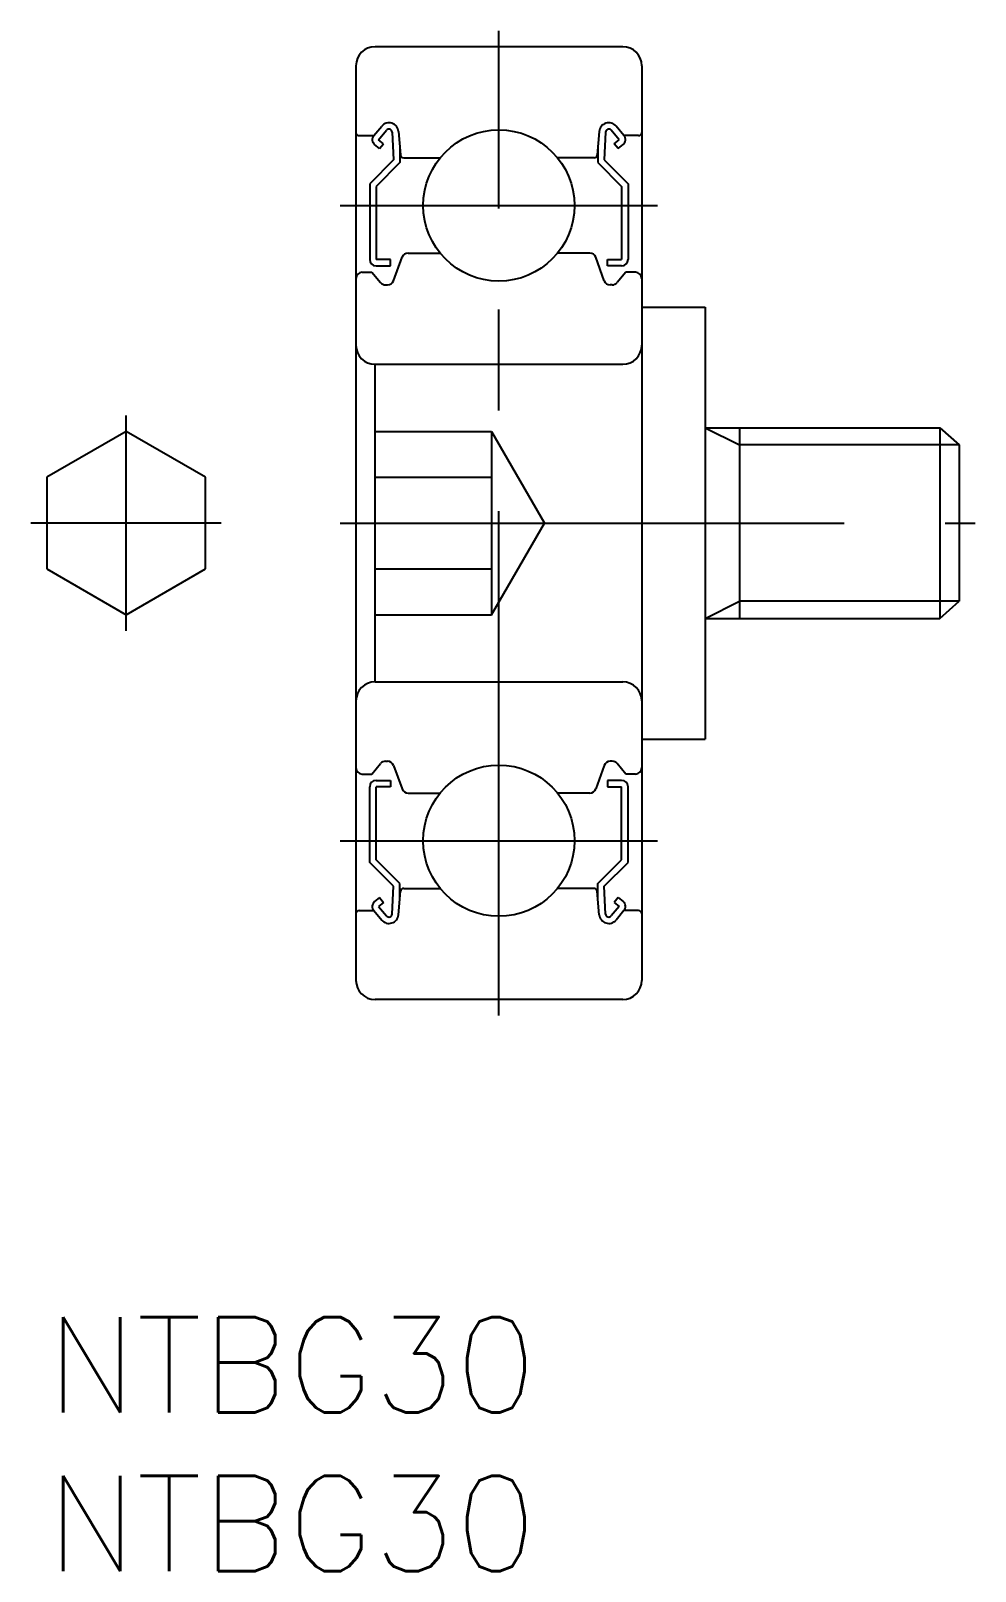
# Model space of a CAD drawing. Extents: x -0.5 to 29.2, y -8 to 40.5.
import ezdxf

# ---------------------------------------------------------------- set-up
doc = ezdxf.new("R2010")
doc.units = 0
doc.header["$LTSCALE"] = 0.5
doc.linetypes.add('CENTER', pattern=[50.8, 31.75, -6.35, 6.35, -6.35])
doc.linetypes.add('DASHED', pattern=[19.05, 12.7, -6.35])
for name, color, linetype in [('MSM_CENTER', 1, 'CENTER'), ('MSM_CONTINUOUS', 7, 'CONTINUOUS'), ('MSM_DASHED', 4, 'DASHED'), ('MSM_NARROW', 5, 'CONTINUOUS'), ('MSM_PART_NUMBER', 7, 'CONTINUOUS')]:
    doc.layers.add(name, color=color, linetype=linetype)
doc.styles.get("Standard").update_dxf_attribs({"font": 'txt.shx', "height": 3, "bigfont": 'bigfont.shx'})

# ---------------------------------------------------------------- blocks, each defined once
blk = doc.blocks.new('*U2')
at = {"layer": 'MSM_PART_NUMBER'}
blk.add_text('NTBG30', height=3, dxfattribs=at).set_placement((0, -3))
blk = doc.blocks.new('*U3')
at = {"layer": 'MSM_PART_NUMBER'}
blk.add_text('NTBG30', height=3, dxfattribs=at).set_placement((0, -8))

msp = doc.modelspace()

# ---------------------------------------------------------------- linework, layer by layer
at = {"layer": 'MSM_CENTER'}
for p, q in [((14.24, 9.5), (14.24, 40.5)), ((9.24, 35), (19.24, 35)), ((2.5, 21.613), (2.5, 28.387)), ((5.5, 25), (-0.5, 25)), ((9.24, 25), (29.24, 25)), ((9.24, 15), (19.24, 15))]:
    msp.add_line(p, q, dxfattribs=at)
at = {"layer": 'MSM_CONTINUOUS'}
for p, q in [((18.14, 40), (10.34, 40)), ((9.74, 39.4), (9.74, 10.6)), ((18.74, 39.4), (18.74, 10.6)), ((10.3, 37.2), (10.55, 37.497)), ((10.453, 37.071), (10.704, 37.369)), ((18.027, 37.071), (17.777, 37.369)), ((18.18, 37.2), (17.931, 37.497)), ((9.84, 37.2), (10.3, 37.2)), ((10.478, 36.79), (10.325, 36.918)), ((10.606, 36.943), (10.453, 37.071)), ((10.478, 36.79), (10.606, 36.943)), ((10.88, 37.31), (10.923, 36.433)), ((11.079, 37.331), (11.143, 36.591)), ((17.402, 37.331), (17.337, 36.591)), ((17.601, 37.31), (17.557, 36.433)), ((17.874, 36.943), (18.027, 37.071)), ((18.002, 36.79), (17.874, 36.943)), ((18.002, 36.79), (18.156, 36.918)), ((18.64, 37.2), (18.18, 37.2)), ((10.923, 36.433), (10.173, 35.683)), ((11.123, 36.82), (11.123, 36.35)), ((11.243, 36.5), (12.391, 36.5)), ((17.238, 36.5), (16.09, 36.5)), ((17.357, 36.82), (17.357, 36.35)), ((17.557, 36.433), (18.307, 35.683)), ((11.123, 36.35), (10.373, 35.6)), ((17.357, 36.35), (18.107, 35.6)), ((10.173, 35.683), (10.173, 33.3)), ((10.373, 35.6), (10.373, 33.3)), ((18.107, 35.6), (18.107, 33.3)), ((18.307, 35.683), (18.307, 33.3)), ((11.379, 33.5), (12.391, 33.5)), ((17.102, 33.5), (16.09, 33.5)), ((10.823, 33.3), (10.373, 33.3)), ((10.373, 33.1), (10.823, 33.1)), ((10.823, 33.1), (10.823, 33.3)), ((10.922, 32.632), (11.191, 33.368)), ((17.559, 32.632), (17.29, 33.368)), ((17.657, 33.3), (18.107, 33.3)), ((17.657, 33.1), (17.657, 33.3)), ((18.107, 33.1), (17.657, 33.1)), ((9.94, 32.9), (10.24, 32.9)), ((10.24, 32.9), (10.516, 32.571)), ((10.669, 32.5), (10.734, 32.5)), ((17.812, 32.5), (17.746, 32.5)), ((18.24, 32.9), (17.965, 32.571)), ((18.54, 32.9), (18.24, 32.9)), ((9.74, 32.2), (9.74, 32.2)), ((18.74, 31.8), (20.74, 31.8)), ((20.74, 31.8), (20.74, 18.2)), ((10.34, 20), (10.34, 30)), ((10.34, 30), (18.14, 30)), ((2.5, 27.887), (0, 26.443)), ((5, 26.443), (2.5, 27.887)), ((20.74, 28), (28.127, 28)), ((21.823, 28), (21.823, 22)), ((28.127, 28), (28.74, 27.459)), ((28.127, 28), (28.127, 22)), ((28.74, 27.459), (28.74, 22.542)), ((0, 26.443), (0, 23.557)), ((5, 23.557), (5, 26.443)), ((0, 23.557), (2.5, 22.113)), ((2.5, 22.113), (5, 23.557)), ((28.127, 22), (28.74, 22.542)), ((20.74, 22), (28.127, 22)), ((10.34, 20), (18.14, 20)), ((18.74, 18.2), (20.74, 18.2)), ((10.669, 17.5), (10.734, 17.5)), ((17.812, 17.5), (17.746, 17.5)), ((9.94, 17.1), (10.24, 17.1)), ((10.24, 17.1), (10.516, 17.429)), ((10.922, 17.368), (11.191, 16.632)), ((17.559, 17.368), (17.29, 16.632)), ((18.24, 17.1), (17.965, 17.429)), ((18.54, 17.1), (18.24, 17.1)), ((10.173, 14.317), (10.173, 16.7)), ((10.373, 16.9), (10.823, 16.9)), ((10.823, 16.7), (10.373, 16.7)), ((10.373, 14.4), (10.373, 16.7)), ((10.823, 16.9), (10.823, 16.7)), ((11.379, 16.5), (12.391, 16.5)), ((17.102, 16.5), (16.09, 16.5)), ((18.107, 16.9), (17.657, 16.9)), ((17.657, 16.9), (17.657, 16.7)), ((17.657, 16.7), (18.107, 16.7)), ((18.107, 14.4), (18.107, 16.7)), ((18.307, 14.317), (18.307, 16.7)), ((10.923, 13.567), (10.173, 14.317)), ((11.123, 13.65), (10.373, 14.4)), ((17.357, 13.65), (18.107, 14.4)), ((17.557, 13.567), (18.307, 14.317)), ((11.123, 13.18), (11.123, 13.65)), ((17.357, 13.18), (17.357, 13.65)), ((10.478, 13.21), (10.325, 13.082)), ((10.478, 13.21), (10.606, 13.057)), ((10.88, 12.69), (10.923, 13.567)), ((11.079, 12.669), (11.143, 13.409)), ((11.243, 13.5), (12.391, 13.5)), ((17.238, 13.5), (16.09, 13.5)), ((17.402, 12.669), (17.337, 13.409)), ((17.601, 12.69), (17.557, 13.567)), ((18.002, 13.21), (17.874, 13.057)), ((18.002, 13.21), (18.156, 13.082)), ((9.84, 12.8), (10.3, 12.8)), ((10.3, 12.8), (10.55, 12.503)), ((10.606, 13.057), (10.453, 12.929)), ((10.453, 12.929), (10.704, 12.631)), ((18.027, 12.929), (17.777, 12.631)), ((17.874, 13.057), (18.027, 12.929)), ((18.18, 12.8), (17.931, 12.503)), ((18.64, 12.8), (18.18, 12.8)), ((18.14, 10), (10.34, 10))]:
    msp.add_line(p, q, dxfattribs=at)
for centre in [(14.24, 35), (14.24, 15)]:
    msp.add_circle(centre, 2.381, dxfattribs=at)
for centre, radius, start, end in [((10.34, 39.4), 0.6, 90, 180), ((18.14, 39.4), 0.6, 0, 90), ((10.78, 37.305), 0.3, 4.9968, 140.0002), ((10.78, 37.305), 0.1, 2.8198, 140.0033), ((17.701, 37.305), 0.3, 39.9998, 175.0032), ((17.7, 37.305), 0.1, 39.9967, 177.1802), ((9.84, 37.3), 0.1, 180, 270), ((10.454, 37.071), 0.2, 140.0002, 230.0848), ((18.027, 37.071), 0.2, 309.9152, 39.9998), ((18.64, 37.3), 0.1, 270, 0), ((11.243, 36.6), 0.1, 184.9968, 269.9995), ((17.238, 36.6), 0.1, 270.0005, 355.0032), ((11.379, 33.3), 0.2, 90, 159.9919), ((17.102, 33.3), 0.2, 20.0081, 90), ((10.373, 33.3), 0.2, 180, 270), ((18.107, 33.3), 0.2, 270, 0), ((9.94, 32.7), 0.2, 90, 180), ((10.669, 32.7), 0.2, 219.9962, 270), ((10.734, 32.7), 0.2, 270, 339.9919), ((17.746, 32.7), 0.2, 200.0081, 270), ((17.812, 32.7), 0.2, 270, 320.0038), ((18.54, 32.7), 0.2, 0, 90), ((10.34, 30.6), 0.6, 180, 270), ((18.14, 30.6), 0.6, 270, 0), ((10.34, 19.4), 0.6, 90, 180), ((18.14, 19.4), 0.6, 0, 90), ((10.669, 17.3), 0.2, 90, 140.0038), ((10.734, 17.3), 0.2, 20.0081, 90), ((17.746, 17.3), 0.2, 90, 159.9919), ((17.812, 17.3), 0.2, 39.9962, 90), ((9.94, 17.3), 0.2, 180, 270), ((18.54, 17.3), 0.2, 270, 0), ((10.373, 16.7), 0.2, 90, 180), ((11.379, 16.7), 0.2, 200.0081, 270), ((17.102, 16.7), 0.2, 270, 339.9919), ((18.107, 16.7), 0.2, 0, 90), ((11.243, 13.4), 0.1, 90.0005, 175.0032), ((17.238, 13.4), 0.1, 4.9968, 89.9995), ((9.84, 12.7), 0.1, 90, 180), ((10.454, 12.929), 0.2, 129.9152, 219.9998), ((10.78, 12.695), 0.3, 219.9998, 355.0032), ((10.78, 12.695), 0.1, 219.9967, 357.1802), ((17.701, 12.695), 0.3, 184.9968, 320.0002), ((17.7, 12.695), 0.1, 182.8198, 320.0033), ((18.027, 12.929), 0.2, 320.0002, 50.0848), ((18.64, 12.7), 0.1, 0, 90), ((10.34, 10.6), 0.6, 180, 270), ((18.14, 10.6), 0.6, 270, 0)]:
    msp.add_arc(centre, radius, start, end, dxfattribs=at)
at = {"layer": 'MSM_DASHED'}
for p, q in [((10.34, 27.887), (14.007, 27.887)), ((14.007, 27.887), (14.007, 22.113)), ((14.007, 27.887), (15.674, 25)), ((10.34, 26.443), (14.007, 26.443)), ((14.007, 22.113), (15.674, 25)), ((10.34, 23.557), (14.007, 23.557)), ((10.34, 22.113), (14.007, 22.113))]:
    msp.add_line(p, q, dxfattribs=at)
at = {"layer": 'MSM_NARROW'}
for p, q in [((20.74, 28), (21.823, 27.459)), ((28.74, 27.459), (21.823, 27.459)), ((20.74, 22), (21.823, 22.542)), ((28.74, 22.542), (21.823, 22.542))]:
    msp.add_line(p, q, dxfattribs=at)

# ---------------------------------------------------------------- block references
at = {"layer": 'MSM_CONTINUOUS'}
for name in ['*U2', '*U3']:
    msp.add_blockref(name, (0, 0), dxfattribs=at)

doc.saveas('drawing.dxf')
